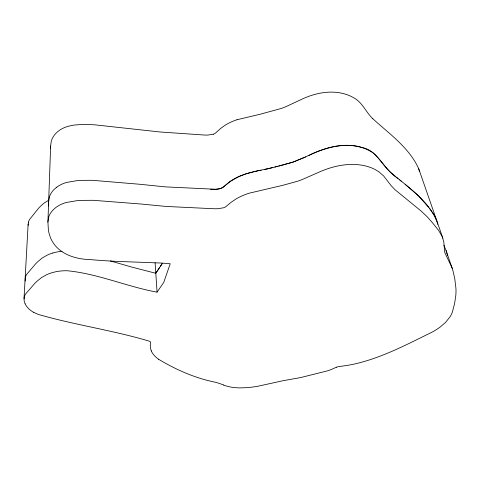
<?xml version="1.0" encoding="UTF-8"?>
<svg xmlns="http://www.w3.org/2000/svg" width="480" height="480" viewBox="0 0 480 480"><rect width="100%" height="100%" fill="white"/><g stroke="black" fill="none" stroke-linecap="round" stroke-linejoin="round"><path stroke-width="0.72" d="M213.366 134.202L207.81 135.072A35.358 26.994 -7.1 0 1 203.604 134.982L160.074 131.988L94.368 124.782L83.568 124.362L74.346 125.04A43.362 30.792 2.6 0 0 71.394 125.544L67.662 126.456A27.81 19.962 3.3 0 0 57.894 131.502L55.74 133.512A30.234 21.69 3.1 0 0 51.216 141.54L50.646 146.034L47.916 222.024L48.384 229.89A99.834 65.85 -3.1 0 0 49.038 233.19L50.37 237.48A51.792 33.624 -0.4 0 0 51.366 239.67C58.386 253.89 75.03 259.224 89.898 259.572A1262.514 931.56 81.7 0 0 116.994 261.396L161.478 263.046L170.208 263.766L163.74 282.414L157.074 292.128A17.022 10.326 -4.4 0 1 155.61 291.9C125.886 286.218 97.608 273.708 67.386 270.768A27.402 16.29 0.1 0 0 64.86 270.744A30.732 18.216 0.1 0 0 52.194 272.664L51.3 272.928A33.726 19.956 0 0 0 46.08 274.998L41.382 277.692L36.786 281.436A109.674 63.18 -3.2 0 0 34.998 283.164L25.662 293.886A23.754 13.812 0.7 0 0 24.234 297.048L24.108 300.606L25.092 303.828M50.646 146.034L50.616 148.716M28.464 222.084L28.128 225.372M47.916 222.024L48.528 217.602A32.646 21.318 0.9 0 1 53.406 209.634L55.71 207.6A30.03 19.626 1.1 0 1 66.276 202.476L78.624 200.4L93.144 200.298L141.096 204.03L166.17 206.448L213.072 208.698A37.284 25.902 -7.6 0 0 218.028 208.704L223.596 207.774A8.826 5.976 -7.5 0 0 225.798 206.694L231.216 202.206L236.028 198.972A45.468 29.76 -10 0 1 249.288 193.164L282.894 185.286L297.234 181.338A63.642 46.032 -12.5 0 0 302.688 179.322L321.306 171.162A85.776 54.336 -14.9 0 1 323.16 170.418C335.268 165.63 348.564 163.11 361.536 165.144A47.832 31.356 -15 0 1 375.186 169.56L378.942 171.858L383.628 175.92L391.02 185.508L394.998 189.708L421.386 211.26L427.332 216.942L432.432 222.708L438.9 230.796L442.416 237.018L443.79 241.902L444.714 252.12A28.242 16.104 -19 0 0 445.068 253.176L452.034 267.792A151.512 85.902 -11.1 0 1 452.82 270.18L454.776 278.724L455.922 288.288A153.282 85.986 -11 0 1 455.796 295.614L454.56 303.738L452.334 312.18A49.722 26.676 -14.8 0 1 450.03 316.818L445.488 322.482L440.112 327.084A48.954 26.28 -14.8 0 1 432.234 332.058C406.392 344.73 380.478 358.584 352.074 364.536A81.78 44.784 -12.5 0 1 346.14 365.568L341.844 366.162A43.95 21.534 -11.4 0 0 340.83 366.306L337.254 366.918A5.382 2.73 -11.6 0 0 336.378 367.242M24 298.872L28.146 223.956M49.242 197.538L48.672 201.354L48.666 205.968M159.732 267.45L155.928 272.994L162.33 263.37L160.554 266.154M155.808 273.138L155.802 273.15A16.716 10.434 -4.2 0 1 154.362 272.916L131.202 266.928L110.322 260.928M56.286 187.518L54.006 189.54A32.01 21.444 1.4 0 0 49.23 197.538M48.756 200.19L44.388 202.884A38.22 24.96 1.4 0 0 42.486 204.402L40.104 206.658A102.498 65.598 -2.1 0 0 38.43 208.416L29.694 219.312A22.122 14.25 2.5 0 0 28.464 222.084M305.184 157.104C322.584 148.482 342.642 141.642 362.01 147.51C376.59 150.204 381.456 165.036 391.86 173.406M305.742 156.852L292.62 162.258L274.884 167.04M308.532 155.562L309.096 155.304M309.654 155.052C329.142 145.518 353.958 140.022 373.158 152.928C382.044 160.824 387.654 171.972 397.992 178.494M304.626 157.362L293.862 161.838L281.034 165.51M336.372 367.236L331.974 369.21A25.098 13.056 -11.1 0 1 327.462 370.86L301.878 377.256A115.584 65.196 -10.1 0 1 297.336 378.168L284.07 380.532A64.722 30.972 -9.7 0 0 281.994 380.952L257.238 386.382A68.148 36.702 -8.5 0 1 250.362 387.306A61.038 32.658 -8.5 0 1 246.228 387.684L240.426 387.888A34.326 17.934 -8.3 0 1 223.542 385.026M237.012 119.736L257.934 114.768A82.188 66.486 -11.6 0 0 260.34 114.192L281.31 108.45A58.626 46.398 -13.4 0 0 286.332 106.482L303.444 98.49A75.102 52.746 -16 0 1 306.99 97.014C317.61 92.844 329.346 90.858 340.656 92.976A44.364 32.034 -16.2 0 1 353.46 97.644C361.986 101.952 365.46 111.246 371.838 117.768A79.278 56.046 -25.4 0 0 372.864 118.788M52.782 253.014L51.912 253.284A33.12 20.148 0.4 0 0 46.782 255.348L42.168 258.048L37.656 261.798A107.79 63.906 -3 0 0 35.898 263.538L26.718 274.32A23.328 13.95 1.1 0 0 25.314 277.506L25.182 281.1M278.988 166.026L280.014 165.774M275.91 166.788L267.276 168.864M272.838 167.544L268.878 168.504M276.936 166.536L277.962 166.284M255.318 171.39L246.054 173.808L238.884 176.538L230.634 181.158L222.414 187.71L219.648 188.76L215.856 189.282L165.252 186.87L139.974 184.284L92.298 180.3L78.738 180.372L66.642 182.412A29.442 19.746 1.6 0 0 56.292 187.518M260.328 170.304C247.554 172.812 234.252 176.52 224.778 185.994C221.046 189.642 215.412 189.438 210.576 189.282M268.56 168.582L259.506 170.478M255.738 171.294L256.578 171.108M256.998 171.018L257.418 170.922M257.838 170.832L258.258 170.742M266.316 169.068L266.958 168.93M258.678 170.652L259.098 170.562M265.998 169.14L264.852 169.374M260.742 170.22L261.15 170.136M33.81 312.408L37.632 314.136A27.252 15.822 0.5 0 0 38.742 314.52L38.928 314.58A40.158 23.58 0.3 0 0 39.828 314.862C75.744 325.086 112.86 330.336 148.686 340.992A10.092 5.538 -4.1 0 1 149.124 341.118L149.226 341.148A3.024 1.668 -4.3 0 1 150.552 342.204L150.498 343.122A44.94 24.768 -6.2 0 0 150.624 348.714L151.314 350.862M158.58 359.262C176.244 369.846 195.312 378.246 215.568 382.278A76.02 36.882 -5.7 0 1 223.584 384.996M399.306 179.568L401.274 181.164M429.696 208.716L434.436 215.43L436.92 221.226C429.864 204.138 414.678 191.952 400.62 180.63M405.102 184.26L418.62 195.978L428.52 207.258M399.966 180.102L396.678 177.42M396.018 176.88L392.082 173.592M372.864 118.788C389.448 133.962 409.17 147.612 418.71 168.732L442.866 238.212M443.922 245.274L445.83 249.906A149.004 86.97 -11.2 0 1 446.634 252.324L446.994 253.56M446.04 250.494L452.238 268.38M418.71 168.732L419.442 171.258M447.168 254.184L447.486 255.426M437.088 221.844L437.364 223.098M437.478 223.728L437.568 224.364M155.106 262.752L157.074 292.128M52.788 253.02A30.18 18.396 0.5 0 1 62.028 251.304M33.78 312.426A31.104 18.108 0.3 0 1 25.17 303.822M158.61 359.25A45.144 24.9 -6.2 0 1 151.254 350.874M213.372 134.214A8.394 6.252 -7.1 0 0 215.676 132.93L220.362 128.658L224.784 125.436A42.204 30.474 -10.2 0 1 237.012 119.736"/></g></svg>
